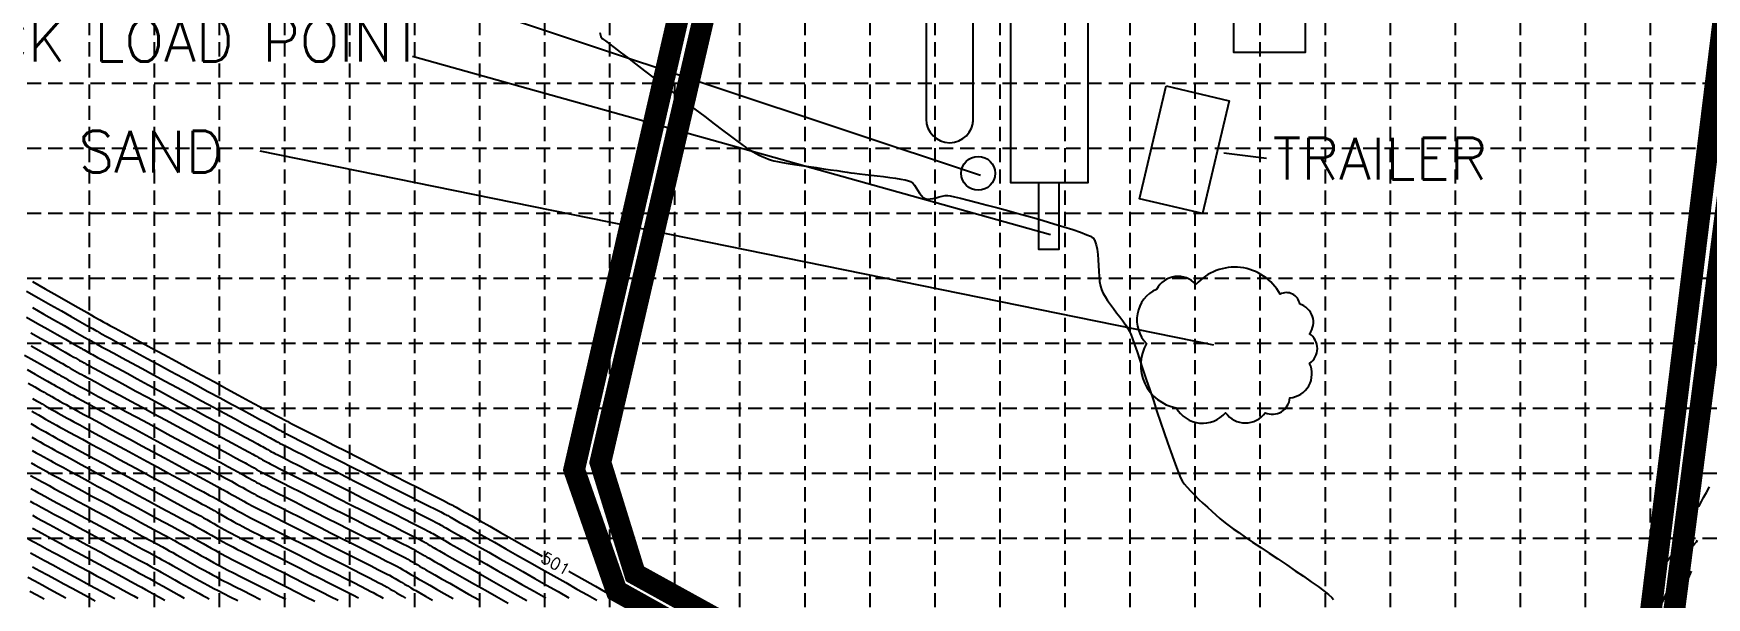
# Model space of a CAD drawing. Header units: feet. Extents: x 2414608 to 4831854, y 6980761 to 13962729.
# Drawn here: x 2415098 to 2415985, y 6981352 to 6981651 of the extents above; entities that cross this region are included whole.
import ezdxf
from ezdxf.enums import TextEntityAlignment as Align

# ---------------------------------------------------------------- set-up
doc = ezdxf.new("R2010")
doc.units = ezdxf.units.FT
doc.header["$LTSCALE"] = 40
doc.header["$MEASUREMENT"] = 0
doc.linetypes.add('DASHED2', pattern=[0.375, 0.25, -0.125])
doc.linetypes.add('HIDDEN', pattern=[0.375, 0.25, -0.125])
for name, color, linetype in [('BATCH PLANT', 250, 'CONTINUOUS'), ('E-CNTR-1', 11, 'CONTINUOUS'), ('E-CNTR-5', 13, 'CONTINUOUS'), ('GRID', 254, 'HIDDEN'), ('LIMITS OF DISTURBANCE', 1, 'DASHED2'), ('lot-t', 4, 'CONTINUOUS'), ('SILT FENCE', 200, 'CONTINUOUS')]:
    doc.layers.add(name, color=color, linetype=linetype)
doc.styles.add('L120', font='simplex.shx', dxfattribs={"height": 4.8})
doc.styles.add('l80', font='simplex.shx', dxfattribs={"height": 3.2})

msp = doc.modelspace()

# ---------------------------------------------------------------- linework, layer by layer
at = {"layer": 'BATCH PLANT'}
for p, q in [((2415205.31, 6981707.45), (2415600.05, 6981576.03)), ((2415298.66, 6981639.13), (2415637.18, 6981544.44)), ((2415217.8, 6981589), (2415723.67, 6981485.91)), ((2415751.64, 6981584.91), (2415729.12, 6981587.61))]:
    msp.add_line(p, q, dxfattribs=at)
for points in [[(2415616.12, 6981727.47), (2415656.86, 6981727.47), (2415656.86, 6981572.02), (2415616.12, 6981572.02)], [(2415734.41, 6981677.86), (2415772.19, 6981677.86), (2415772.19, 6981641.06), (2415734.41, 6981641.06)], [(2415698.43, 6981623.42), (2415731.93, 6981615.54), (2415717.83, 6981555.62), (2415684.34, 6981563.49)], [(2415630.95, 6981572.15), (2415641.6, 6981572.15), (2415641.6, 6981536.54), (2415630.95, 6981536.54)]]:
    msp.add_lwpolyline(points, close=True, dxfattribs=at)
for points in [[(2415596.06, 6981604.16), (2415596.06, 6981691.23, 1), (2415571.09, 6981691.23)], [(2415571.18, 6981692.82), (2415571.18, 6981605.74, 1), (2415596.16, 6981605.74)]]:
    msp.add_lwpolyline(points, format="xyb", dxfattribs=at)
msp.add_lwpolyline([(2415714.32, 6981518, 0.520567), (2415693.36, 6981515.38, 0.520567), (2415688.11, 6981486.57, 0.520567), (2415703.84, 6981452.52, 0.520567), (2415730.05, 6981449.9, 0.520567), (2415751.01, 6981449.9, 0.520567), (2415764.12, 6981457.76, 0.520567), (2415774.6, 6981476.1, 0.520567), (2415774.6, 6981491.81, 0.520567), (2415769.36, 6981507.53, 0.520567), (2415758.88, 6981512.77, 0.520567)], format="xyb", close=True, dxfattribs=at)
msp.add_circle((2415598.81, 6981576.98), 8.99, dxfattribs=at)
at = {"layer": 'E-CNTR-1', "color": 43, "flags": 128}
for points, elevation in [([(2415398.04, 6981651.8), (2415398.26, 6981651.05), (2415398.47, 6981650.29), (2415398.68, 6981649.61), (2415398.95, 6981649.08), (2415399.4, 6981648.58), (2415399.98, 6981648.12), (2415400.59, 6981647.68), (2415401.16, 6981647.27), (2415401.78, 6981646.79), (2415403.34, 6981645.59), (2415405.75, 6981643.74), (2415408.9, 6981641.32), (2415412.7, 6981638.42), (2415417.03, 6981635.1), (2415421.79, 6981631.45), (2415426.89, 6981627.55), (2415432.22, 6981623.48), (2415437.67, 6981619.31), (2415443.14, 6981615.13), (2415448.53, 6981611.02), (2415453.74, 6981607.06), (2415458.67, 6981603.32), (2415463.2, 6981599.88), (2415467.24, 6981596.83), (2415470.69, 6981594.24), (2415473.44, 6981592.2), (2415475.39, 6981590.78), (2415476.43, 6981590.06), (2415477.87, 6981589.2), (2415479.4, 6981588.33), (2415480.99, 6981587.47), (2415482.62, 6981586.64), (2415484.27, 6981585.85), (2415485.92, 6981585.13), (2415487.54, 6981584.49), (2415489.12, 6981583.95), (2415490.4, 6981583.63), (2415492.37, 6981583.23), (2415494.94, 6981582.77), (2415498, 6981582.26), (2415501.43, 6981581.72), (2415505.13, 6981581.15), (2415508.98, 6981580.57), (2415512.88, 6981579.99), (2415516.72, 6981579.43), (2415520.39, 6981578.89), (2415523.77, 6981578.4), (2415526.77, 6981577.97), (2415529.27, 6981577.61), (2415531.17, 6981577.32), (2415533.26, 6981577.03), (2415535.83, 6981576.71), (2415538.76, 6981576.37), (2415541.95, 6981576), (2415545.28, 6981575.61), (2415548.64, 6981575.21), (2415551.9, 6981574.79), (2415554.97, 6981574.37), (2415557.72, 6981573.94), (2415560.05, 6981573.51), (2415561.83, 6981573.08), (2415562.96, 6981572.65), (2415564.04, 6981571.83), (2415565.03, 6981570.68), (2415565.95, 6981569.34), (2415566.85, 6981567.9), (2415567.74, 6981566.49), (2415568.66, 6981565.22), (2415569.65, 6981564.2), (2415570.74, 6981563.54), (2415571.97, 6981563.29), (2415573.37, 6981563.35), (2415574.89, 6981563.64), (2415576.48, 6981564.05), (2415578.1, 6981564.5), (2415579.7, 6981564.91), (2415581.24, 6981565.17), (2415582.67, 6981565.22), (2415583.87, 6981565.01), (2415586.16, 6981564.51), (2415589.4, 6981563.74), (2415593.45, 6981562.74), (2415598.19, 6981561.53), (2415603.47, 6981560.16), (2415609.16, 6981558.66), (2415615.12, 6981557.05), (2415621.22, 6981555.37), (2415627.32, 6981553.66), (2415633.29, 6981551.94), (2415638.99, 6981550.24), (2415644.28, 6981548.61), (2415649.02, 6981547.07), (2415653.09, 6981545.66), (2415656.35, 6981544.4), (2415658.28, 6981543.53), (2415659.28, 6981542.97), (2415659.72, 6981542.65), (2415659.87, 6981542.5), (2415660.07, 6981542.25), (2415660.44, 6981541.68), (2415660.92, 6981540.67), (2415661.43, 6981539.04), (2415661.9, 6981536.64), (2415662.23, 6981533.94), (2415662.45, 6981531.03), (2415662.61, 6981528.03), (2415662.77, 6981525.04), (2415662.95, 6981522.16), (2415663.21, 6981519.5), (2415663.6, 6981517.16), (2415664.15, 6981515.25), (2415664.97, 6981513.49), (2415666.08, 6981511.56), (2415667.43, 6981509.51), (2415668.94, 6981507.36), (2415670.56, 6981505.16), (2415672.23, 6981502.94), (2415673.88, 6981500.74), (2415675.46, 6981498.61), (2415676.89, 6981496.58), (2415678.12, 6981494.68), (2415679.09, 6981492.96), (2415679.7, 6981491.53), (2415680.58, 6981489.19), (2415681.7, 6981486.05), (2415683.03, 6981482.21), (2415684.54, 6981477.78), (2415686.19, 6981472.87), (2415687.95, 6981467.59), (2415689.8, 6981462.04), (2415691.7, 6981456.32), (2415693.63, 6981450.55), (2415695.55, 6981444.84), (2415697.43, 6981439.28), (2415699.24, 6981433.99), (2415700.95, 6981429.07), (2415702.53, 6981424.63), (2415703.95, 6981420.78), (2415705.17, 6981417.62), (2415706.18, 6981415.26), (2415706.93, 6981413.81), (2415708.1, 6981412.18), (2415709.62, 6981410.33), (2415711.44, 6981408.33), (2415713.49, 6981406.22), (2415715.7, 6981404.04), (2415718.01, 6981401.84), (2415720.36, 6981399.67), (2415722.68, 6981397.58), (2415724.91, 6981395.61), (2415726.99, 6981393.81), (2415728.86, 6981392.22), (2415730.44, 6981390.89), (2415731.87, 6981389.79), (2415734.09, 6981388.22), (2415736.98, 6981386.22), (2415740.44, 6981383.88), (2415744.36, 6981381.25), (2415748.63, 6981378.39), (2415753.14, 6981375.38), (2415757.78, 6981372.27), (2415762.43, 6981369.13), (2415767, 6981366.03), (2415771.36, 6981363.03), (2415775.42, 6981360.19), (2415779.06, 6981357.58), (2415782.17, 6981355.27), (2415784.64, 6981353.31), (2415786.37, 6981351.77), (2415787.24, 6981350.72)], 963.84), ([(2415097.19, 6981519.49), (2415103.85, 6981515.71), (2415110.2, 6981512.1), (2415116.11, 6981508.74), (2415121.45, 6981505.7), (2415126.11, 6981503.06), (2415129.95, 6981500.87), (2415132.85, 6981499.22), (2415134.69, 6981498.18), (2415135.34, 6981497.81), (2415135.53, 6981497.7), (2415135.73, 6981497.58), (2415136.37, 6981497.24), (2415138.19, 6981496.26), (2415141.05, 6981494.71), (2415144.83, 6981492.66), (2415149.42, 6981490.17), (2415154.69, 6981487.32), (2415160.52, 6981484.16), (2415166.77, 6981480.77), (2415173.34, 6981477.22), (2415180.1, 6981473.56), (2415186.91, 6981469.87), (2415193.67, 6981466.21), (2415200.24, 6981462.65), (2415206.51, 6981459.26), (2415212.35, 6981456.09), (2415217.63, 6981453.23), (2415222.24, 6981450.73), (2415226.05, 6981448.67), (2415228.94, 6981447.11), (2415230.78, 6981446.11), (2415231.46, 6981445.74), (2415231.81, 6981445.55), (2415232.17, 6981445.34), (2415232.52, 6981445.15), (2415233.2, 6981444.8), (2415235.06, 6981443.86), (2415237.97, 6981442.38), (2415241.79, 6981440.45), (2415246.39, 6981438.11), (2415251.65, 6981435.45), (2415257.43, 6981432.52), (2415263.6, 6981429.39), (2415270.03, 6981426.12), (2415276.59, 6981422.8), (2415283.15, 6981419.47), (2415289.58, 6981416.21), (2415295.74, 6981413.08), (2415301.52, 6981410.16), (2415306.77, 6981407.49), (2415311.36, 6981405.17), (2415315.17, 6981403.23), (2415318.06, 6981401.77), (2415319.9, 6981400.83), (2415320.56, 6981400.5), (2415320.89, 6981400.31), (2415321.21, 6981400.12), (2415321.85, 6981399.75), (2415323.63, 6981398.74), (2415326.42, 6981397.16), (2415330.12, 6981395.06), (2415334.59, 6981392.52), (2415339.73, 6981389.6), (2415345.4, 6981386.38), (2415351.49, 6981382.92), (2415357.88, 6981379.29), (2415364.45, 6981375.55), (2415367.56, 6981373.79)], 961.92), ([(2415093.9, 6981500.66), (2415099.78, 6981497.31), (2415105.28, 6981494.19), (2415110.27, 6981491.35), (2415114.64, 6981488.86), (2415118.29, 6981486.79), (2415121.1, 6981485.19), (2415122.96, 6981484.13), (2415123.76, 6981483.68), (2415124.61, 6981483.2), (2415125.49, 6981482.7), (2415126.4, 6981482.19), (2415127.3, 6981481.68), (2415128.19, 6981481.18), (2415129.04, 6981480.71), (2415129.83, 6981480.27), (2415131.67, 6981479.27), (2415134.45, 6981477.77), (2415138.05, 6981475.82), (2415142.37, 6981473.48), (2415147.3, 6981470.81), (2415152.72, 6981467.87), (2415158.53, 6981464.73), (2415164.61, 6981461.44), (2415170.86, 6981458.05), (2415177.17, 6981454.64), (2415183.42, 6981451.25), (2415189.51, 6981447.96), (2415195.32, 6981444.81), (2415200.76, 6981441.87), (2415205.69, 6981439.2), (2415210.02, 6981436.85), (2415213.64, 6981434.89), (2415216.44, 6981433.38), (2415218.3, 6981432.37), (2415219.11, 6981431.92), (2415220.04, 6981431.41), (2415221.01, 6981430.86), (2415222, 6981430.3), (2415222.99, 6981429.74), (2415223.96, 6981429.2), (2415224.89, 6981428.69), (2415225.73, 6981428.27), (2415227.61, 6981427.31), (2415230.42, 6981425.88), (2415234.05, 6981424.04), (2415238.37, 6981421.84), (2415243.28, 6981419.36), (2415248.65, 6981416.64), (2415254.37, 6981413.74), (2415260.32, 6981410.72), (2415266.39, 6981407.65), (2415272.46, 6981404.58), (2415278.4, 6981401.56), (2415284.12, 6981398.67), (2415289.48, 6981395.95), (2415294.38, 6981393.47), (2415298.69, 6981391.28), (2415302.3, 6981389.45), (2415305.1, 6981388.03), (2415306.96, 6981387.08), (2415307.77, 6981386.66), (2415308.62, 6981386.18), (2415309.5, 6981385.68), (2415310.4, 6981385.15), (2415311.29, 6981384.62), (2415312.17, 6981384.1), (2415313.01, 6981383.61), (2415313.85, 6981383.13), (2415315.81, 6981382.02), (2415318.76, 6981380.34), (2415322.58, 6981378.17), (2415327.14, 6981375.58), (2415332.32, 6981372.64), (2415337.99, 6981369.42), (2415344.04, 6981365.98), (2415350.34, 6981362.4), (2415356.76, 6981358.76), (2415363.19, 6981355.11), (2415369.49, 6981351.53)], 956.16), ([(2415097.21, 6981505.68), (2415103.25, 6981502.24), (2415108.88, 6981499.04), (2415113.99, 6981496.14), (2415118.46, 6981493.6), (2415122.17, 6981491.49), (2415125.01, 6981489.87), (2415126.87, 6981488.82), (2415127.62, 6981488.39), (2415128.33, 6981487.99), (2415129.07, 6981487.57), (2415129.82, 6981487.14), (2415130.56, 6981486.73), (2415131.27, 6981486.33), (2415132.01, 6981485.93), (2415133.85, 6981484.93), (2415136.65, 6981483.41), (2415140.32, 6981481.43), (2415144.73, 6981479.04), (2415149.77, 6981476.31), (2415155.32, 6981473.3), (2415161.28, 6981470.08), (2415167.53, 6981466.69), (2415173.95, 6981463.22), (2415180.42, 6981459.71), (2415186.84, 6981456.24), (2415193.09, 6981452.85), (2415199.06, 6981449.62), (2415204.62, 6981446.61), (2415209.67, 6981443.87), (2415214.1, 6981441.48), (2415217.78, 6981439.48), (2415220.61, 6981437.95), (2415222.46, 6981436.95), (2415223.23, 6981436.53), (2415224.04, 6981436.08), (2415224.89, 6981435.59), (2415225.76, 6981435.1), (2415226.62, 6981434.62), (2415227.43, 6981434.18), (2415228.22, 6981433.78), (2415230.09, 6981432.82), (2415232.94, 6981431.38), (2415236.63, 6981429.51), (2415241.05, 6981427.27), (2415246.07, 6981424.72), (2415251.58, 6981421.93), (2415257.45, 6981418.95), (2415263.56, 6981415.86), (2415269.79, 6981412.7), (2415276.02, 6981409.54), (2415282.13, 6981406.45), (2415287.99, 6981403.47), (2415293.49, 6981400.69), (2415298.51, 6981398.14), (2415302.91, 6981395.91), (2415306.59, 6981394.04), (2415309.42, 6981392.61), (2415311.27, 6981391.66), (2415312.03, 6981391.27), (2415312.76, 6981390.86), (2415313.51, 6981390.43), (2415314.28, 6981389.98), (2415315.03, 6981389.53), (2415315.75, 6981389.11), (2415316.48, 6981388.7), (2415318.26, 6981387.68), (2415321, 6981386.13), (2415324.57, 6981384.1), (2415328.86, 6981381.66), (2415333.76, 6981378.87), (2415339.17, 6981375.8), (2415344.96, 6981372.51), (2415351.04, 6981369.06), (2415357.28, 6981365.52), (2415363.58, 6981361.94), (2415369.83, 6981358.39), (2415375.91, 6981354.94), (2415381.71, 6981351.64)], 958.08), ([(2415096.32, 6981492.38), (2415101.67, 6981489.34), (2415106.54, 6981486.57), (2415110.82, 6981484.13), (2415114.41, 6981482.09), (2415117.19, 6981480.51), (2415119.05, 6981479.45), (2415119.91, 6981478.97), (2415121.01, 6981478.34), (2415122.17, 6981477.69), (2415123.35, 6981477.02), (2415124.53, 6981476.35), (2415125.69, 6981475.7), (2415126.8, 6981475.08), (2415127.72, 6981474.58), (2415129.73, 6981473.49), (2415132.73, 6981471.86), (2415136.58, 6981469.78), (2415141.17, 6981467.29), (2415146.37, 6981464.48), (2415152.06, 6981461.4), (2415158.12, 6981458.12), (2415164.42, 6981454.7), (2415170.85, 6981451.22), (2415177.28, 6981447.75), (2415183.58, 6981444.33), (2415189.65, 6981441.05), (2415195.35, 6981437.96), (2415200.55, 6981435.14), (2415205.15, 6981432.65), (2415209.02, 6981430.56), (2415212.03, 6981428.93), (2415214.06, 6981427.82), (2415215, 6981427.32), (2415216.01, 6981426.76), (2415217.05, 6981426.17), (2415218.13, 6981425.56), (2415219.21, 6981424.95), (2415220.28, 6981424.34), (2415221.33, 6981423.76), (2415222.35, 6981423.21), (2415223.31, 6981422.71), (2415225.38, 6981421.66), (2415228.42, 6981420.11), (2415232.31, 6981418.14), (2415236.91, 6981415.81), (2415242.1, 6981413.18), (2415247.75, 6981410.32), (2415253.71, 6981407.3), (2415259.88, 6981404.18), (2415266.1, 6981401.03), (2415272.26, 6981397.91), (2415278.23, 6981394.89), (2415283.86, 6981392.03), (2415289.04, 6981389.41), (2415293.63, 6981387.08), (2415297.5, 6981385.11), (2415300.53, 6981383.57), (2415302.57, 6981382.53), (2415303.51, 6981382.04), (2415304.6, 6981381.43), (2415305.74, 6981380.78), (2415306.9, 6981380.1), (2415308.06, 6981379.41), (2415309.19, 6981378.74), (2415310.28, 6981378.11), (2415311.17, 6981377.6), (2415313.13, 6981376.48), (2415316.04, 6981374.83), (2415319.78, 6981372.7), (2415324.24, 6981370.17), (2415329.3, 6981367.3), (2415334.83, 6981364.16), (2415340.71, 6981360.81), (2415346.84, 6981357.33), (2415353.09, 6981353.78), (2415359.34, 6981350.23)], 954.24), ([(2415096.54, 6981485.35), (2415101.68, 6981482.43), (2415106.22, 6981479.85), (2415110.04, 6981477.67), (2415113.03, 6981475.97), (2415115.08, 6981474.81), (2415116.05, 6981474.26), (2415117.21, 6981473.6), (2415118.43, 6981472.91), (2415119.67, 6981472.2), (2415120.93, 6981471.49), (2415122.18, 6981470.79), (2415123.4, 6981470.1), (2415124.57, 6981469.45), (2415125.54, 6981468.93), (2415127.56, 6981467.83), (2415130.52, 6981466.22), (2415134.3, 6981464.17), (2415138.79, 6981461.74), (2415143.86, 6981459), (2415149.41, 6981456), (2415155.3, 6981452.81), (2415161.43, 6981449.49), (2415167.68, 6981446.1), (2415173.93, 6981442.72), (2415180.07, 6981439.4), (2415185.97, 6981436.21), (2415191.52, 6981433.2), (2415196.6, 6981430.45), (2415201.1, 6981428.02), (2415204.89, 6981425.96), (2415207.86, 6981424.35), (2415209.9, 6981423.24), (2415210.89, 6981422.71), (2415212.11, 6981422.03), (2415213.38, 6981421.31), (2415214.68, 6981420.57), (2415215.99, 6981419.83), (2415217.3, 6981419.1), (2415218.57, 6981418.39), (2415219.8, 6981417.72), (2415220.82, 6981417.2), (2415222.89, 6981416.14), (2415225.89, 6981414.62), (2415229.71, 6981412.68), (2415234.21, 6981410.4), (2415239.27, 6981407.84), (2415244.77, 6981405.06), (2415250.57, 6981402.12), (2415256.56, 6981399.08), (2415262.62, 6981396.02), (2415268.61, 6981392.99), (2415274.41, 6981390.05), (2415279.89, 6981387.28), (2415284.94, 6981384.72), (2415289.43, 6981382.44), (2415293.22, 6981380.51), (2415296.21, 6981378.99), (2415298.26, 6981377.95), (2415299.24, 6981377.43), (2415300.39, 6981376.79), (2415301.58, 6981376.11), (2415302.8, 6981375.4), (2415304.02, 6981374.68), (2415305.22, 6981373.96), (2415306.41, 6981373.27), (2415307.54, 6981372.61), (2415308.48, 6981372.07), (2415310.44, 6981370.95), (2415313.32, 6981369.32), (2415316.99, 6981367.23), (2415321.35, 6981364.76), (2415326.28, 6981361.96), (2415331.66, 6981358.9), (2415337.39, 6981355.65), (2415343.35, 6981352.26), (2415349.42, 6981348.81)], 952.32), ([(2415094.28, 6981472.82), (2415098.61, 6981470.36), (2415102.29, 6981468.27), (2415105.21, 6981466.61), (2415107.26, 6981465.45), (2415108.33, 6981464.84), (2415109.74, 6981464.04), (2415111.2, 6981463.21), (2415112.69, 6981462.36), (2415114.21, 6981461.51), (2415115.73, 6981460.65), (2415117.23, 6981459.8), (2415118.69, 6981458.99), (2415120.1, 6981458.2), (2415121.17, 6981457.62), (2415123.21, 6981456.51), (2415126.1, 6981454.94), (2415129.74, 6981452.97), (2415134.03, 6981450.65), (2415138.85, 6981448.04), (2415144.1, 6981445.2), (2415149.67, 6981442.18), (2415155.45, 6981439.05), (2415161.35, 6981435.86), (2415167.24, 6981432.67), (2415173.03, 6981429.54), (2415178.61, 6981426.52), (2415183.86, 6981423.68), (2415188.69, 6981421.07), (2415192.98, 6981418.74), (2415196.63, 6981416.77), (2415199.53, 6981415.19), (2415201.58, 6981414.08), (2415202.66, 6981413.49), (2415204.1, 6981412.69), (2415205.6, 6981411.85), (2415207.13, 6981410.98), (2415208.68, 6981410.11), (2415210.23, 6981409.23), (2415211.76, 6981408.37), (2415213.26, 6981407.54), (2415214.72, 6981406.76), (2415215.83, 6981406.18), (2415217.92, 6981405.11), (2415220.85, 6981403.62), (2415224.52, 6981401.76), (2415228.81, 6981399.58), (2415233.61, 6981397.15), (2415238.81, 6981394.53), (2415244.29, 6981391.75), (2415249.94, 6981388.9), (2415255.64, 6981386.01), (2415261.29, 6981383.16), (2415266.76, 6981380.39), (2415271.95, 6981377.76), (2415276.74, 6981375.34), (2415281.02, 6981373.17), (2415284.66, 6981371.31), (2415287.57, 6981369.83), (2415289.63, 6981368.78), (2415290.72, 6981368.21), (2415292.09, 6981367.45), (2415293.51, 6981366.64), (2415294.95, 6981365.8), (2415296.41, 6981364.94), (2415297.87, 6981364.07), (2415299.31, 6981363.22), (2415300.72, 6981362.39), (2415302.07, 6981361.6), (2415303.11, 6981361.01), (2415305.08, 6981359.89), (2415307.88, 6981358.3), (2415311.41, 6981356.29), (2415315.56, 6981353.93), (2415320.24, 6981351.28)], 948.48), ([(2415094.81, 6981465.62), (2415098.42, 6981463.57), (2415101.3, 6981461.93), (2415103.35, 6981460.77), (2415104.47, 6981460.13), (2415105.89, 6981459.33), (2415107.36, 6981458.49), (2415108.87, 6981457.64), (2415110.4, 6981456.77), (2415111.93, 6981455.9), (2415113.46, 6981455.04), (2415114.97, 6981454.19), (2415116.45, 6981453.37), (2415117.87, 6981452.58), (2415119.08, 6981451.92), (2415121.3, 6981450.71), (2415124.41, 6981449.02), (2415128.29, 6981446.92), (2415132.83, 6981444.46), (2415137.91, 6981441.71), (2415143.4, 6981438.74), (2415149.2, 6981435.6), (2415155.17, 6981432.37), (2415161.2, 6981429.11), (2415167.17, 6981425.88), (2415172.96, 6981422.74), (2415178.46, 6981419.77), (2415183.54, 6981417.02), (2415188.09, 6981414.56), (2415191.98, 6981412.45), (2415195.1, 6981410.76), (2415197.33, 6981409.55), (2415198.54, 6981408.89), (2415199.99, 6981408.09), (2415201.48, 6981407.25), (2415203.01, 6981406.38), (2415204.57, 6981405.5), (2415206.13, 6981404.62), (2415207.68, 6981403.74), (2415209.21, 6981402.88), (2415210.72, 6981402.06), (2415212.17, 6981401.27), (2415213.34, 6981400.66), (2415215.43, 6981399.59), (2415218.32, 6981398.12), (2415221.92, 6981396.3), (2415226.11, 6981394.18), (2415230.78, 6981391.81), (2415235.83, 6981389.26), (2415241.15, 6981386.57), (2415246.63, 6981383.8), (2415252.16, 6981381.01), (2415257.63, 6981378.24), (2415262.94, 6981375.56), (2415267.98, 6981373.01), (2415272.64, 6981370.65), (2415276.81, 6981368.53), (2415280.38, 6981366.72), (2415283.26, 6981365.25), (2415285.31, 6981364.19), (2415286.45, 6981363.59), (2415288.01, 6981362.73), (2415289.62, 6981361.81), (2415291.26, 6981360.86), (2415292.92, 6981359.88), (2415294.57, 6981358.9), (2415296.2, 6981357.93), (2415297.8, 6981356.99), (2415299.34, 6981356.1), (2415300.5, 6981355.44), (2415302.65, 6981354.21), (2415305.66, 6981352.5), (2415309.42, 6981350.36)], 946.56), ([(2415097.12, 6981457.41), (2415099.35, 6981456.13), (2415100.62, 6981455.42), (2415102.21, 6981454.52), (2415103.85, 6981453.58), (2415105.54, 6981452.63), (2415107.26, 6981451.65), (2415108.98, 6981450.68), (2415110.7, 6981449.71), (2415112.39, 6981448.76), (2415114.04, 6981447.84), (2415115.64, 6981446.95), (2415116.9, 6981446.26), (2415119.12, 6981445.05), (2415122.19, 6981443.39), (2415126, 6981441.33), (2415130.42, 6981438.93), (2415135.36, 6981436.25), (2415140.69, 6981433.37), (2415146.31, 6981430.33), (2415152.1, 6981427.2), (2415157.94, 6981424.04), (2415163.73, 6981420.91), (2415169.35, 6981417.87), (2415174.68, 6981414.98), (2415179.62, 6981412.31), (2415184.05, 6981409.91), (2415187.86, 6981407.85), (2415190.94, 6981406.18), (2415193.16, 6981404.97), (2415194.43, 6981404.28), (2415196.04, 6981403.39), (2415197.7, 6981402.45), (2415199.41, 6981401.49), (2415201.14, 6981400.5), (2415202.89, 6981399.52), (2415204.62, 6981398.54), (2415206.33, 6981397.58), (2415208.01, 6981396.66), (2415209.63, 6981395.79), (2415210.94, 6981395.1), (2415213.22, 6981393.94), (2415216.34, 6981392.35), (2415220.18, 6981390.4), (2415224.62, 6981388.15), (2415229.54, 6981385.67), (2415234.83, 6981383), (2415240.35, 6981380.21), (2415245.99, 6981377.36), (2415251.62, 6981374.51), (2415257.14, 6981371.73), (2415262.41, 6981369.06), (2415267.32, 6981366.58), (2415271.74, 6981364.33), (2415275.56, 6981362.39), (2415278.66, 6981360.81), (2415280.91, 6981359.66), (2415282.19, 6981358.98), (2415283.73, 6981358.13), (2415285.33, 6981357.22), (2415286.95, 6981356.28), (2415288.6, 6981355.32), (2415290.24, 6981354.34), (2415291.88, 6981353.37), (2415293.5, 6981352.41), (2415295.08, 6981351.48)], 944.64), ([(2415096.76, 6981450.71), (2415098.46, 6981449.74), (2415100.27, 6981448.72), (2415102.16, 6981447.65), (2415104.1, 6981446.55), (2415106.05, 6981445.45), (2415107.98, 6981444.35), (2415109.88, 6981443.29), (2415111.69, 6981442.27), (2415113.41, 6981441.32), (2415114.69, 6981440.62), (2415116.89, 6981439.43), (2415119.9, 6981437.79), (2415123.62, 6981435.77), (2415127.94, 6981433.43), (2415132.75, 6981430.83), (2415137.94, 6981428.03), (2415143.39, 6981425.07), (2415149.02, 6981422.03), (2415154.69, 6981418.96), (2415160.31, 6981415.92), (2415165.77, 6981412.97), (2415170.96, 6981410.16), (2415175.77, 6981407.56), (2415180.09, 6981405.22), (2415183.81, 6981403.21), (2415186.83, 6981401.57), (2415189.03, 6981400.37), (2415190.31, 6981399.67), (2415191.86, 6981398.82), (2415193.49, 6981397.91), (2415195.18, 6981396.95), (2415196.92, 6981395.96), (2415198.69, 6981394.96), (2415200.45, 6981393.96), (2415202.19, 6981392.98), (2415203.9, 6981392.04), (2415205.53, 6981391.14), (2415207.08, 6981390.3), (2415208.42, 6981389.61), (2415210.67, 6981388.45), (2415213.73, 6981386.9), (2415217.48, 6981385), (2415221.8, 6981382.81), (2415226.59, 6981380.39), (2415231.72, 6981377.8), (2415237.08, 6981375.09), (2415242.55, 6981372.33), (2415248.02, 6981369.57), (2415253.38, 6981366.86), (2415258.5, 6981364.27), (2415263.28, 6981361.85), (2415267.59, 6981359.67), (2415271.33, 6981357.77), (2415274.38, 6981356.21), (2415276.61, 6981355.06), (2415277.93, 6981354.37), (2415279.6, 6981353.44), (2415281.35, 6981352.45), (2415283.16, 6981351.4)], 942.72), ([(2415096.81, 6981436.89), (2415098.98, 6981435.66), (2415101.15, 6981434.43), (2415103.27, 6981433.24), (2415105.31, 6981432.09), (2415107.21, 6981431.03), (2415108.94, 6981430.07), (2415110.25, 6981429.35), (2415112.41, 6981428.18), (2415115.31, 6981426.6), (2415118.86, 6981424.68), (2415122.96, 6981422.46), (2415127.51, 6981420), (2415132.4, 6981417.35), (2415137.55, 6981414.57), (2415142.84, 6981411.71), (2415148.18, 6981408.82), (2415153.48, 6981405.95), (2415158.62, 6981403.17), (2415163.52, 6981400.52), (2415168.06, 6981398.06), (2415172.16, 6981395.85), (2415175.71, 6981393.92), (2415178.62, 6981392.35), (2415180.78, 6981391.18), (2415182.09, 6981390.46), (2415183.81, 6981389.5), (2415185.71, 6981388.44), (2415187.74, 6981387.29), (2415189.86, 6981386.09), (2415192.03, 6981384.87), (2415194.19, 6981383.64), (2415196.31, 6981382.45), (2415198.35, 6981381.32), (2415200.26, 6981380.27), (2415202, 6981379.33), (2415203.36, 6981378.62), (2415205.57, 6981377.49), (2415208.51, 6981375.99), (2415212.09, 6981374.18), (2415216.19, 6981372.1), (2415220.71, 6981369.82), (2415225.55, 6981367.38), (2415230.59, 6981364.83), (2415235.74, 6981362.23), (2415240.89, 6981359.64), (2415245.94, 6981357.09), (2415250.77, 6981354.65), (2415255.28, 6981352.37), (2415259.37, 6981350.29)], 938.88), ([(2415097.02, 6981429.88), (2415099.17, 6981428.67), (2415101.25, 6981427.49), (2415103.23, 6981426.38), (2415105.06, 6981425.36), (2415106.71, 6981424.45), (2415108.13, 6981423.67), (2415110.45, 6981422.41), (2415113.55, 6981420.72), (2415117.32, 6981418.68), (2415121.66, 6981416.33), (2415126.44, 6981413.75), (2415131.55, 6981410.98), (2415136.89, 6981408.09), (2415142.34, 6981405.14), (2415147.79, 6981402.19), (2415153.13, 6981399.31), (2415158.25, 6981396.54), (2415163.03, 6981393.96), (2415167.36, 6981391.61), (2415171.13, 6981389.57), (2415174.23, 6981387.89), (2415176.55, 6981386.63), (2415177.97, 6981385.85), (2415179.61, 6981384.94), (2415181.44, 6981383.92), (2415183.41, 6981382.81), (2415185.48, 6981381.64), (2415187.62, 6981380.43), (2415189.78, 6981379.21), (2415191.91, 6981378.01), (2415193.99, 6981376.84), (2415195.97, 6981375.74), (2415197.8, 6981374.74), (2415199.45, 6981373.85), (2415200.83, 6981373.13), (2415203.01, 6981372.01), (2415205.9, 6981370.54), (2415209.39, 6981368.77), (2415213.38, 6981366.75), (2415217.77, 6981364.54), (2415222.46, 6981362.17), (2415227.35, 6981359.7), (2415232.34, 6981357.19), (2415237.33, 6981354.67), (2415242.22, 6981352.2), (2415246.9, 6981349.84)], 936.96), ([(2415096.41, 6981423.34), (2415098.67, 6981422.06), (2415100.8, 6981420.87), (2415102.75, 6981419.78), (2415104.48, 6981418.82), (2415105.91, 6981418.03), (2415108.2, 6981416.79), (2415111.24, 6981415.14), (2415114.91, 6981413.15), (2415119.12, 6981410.87), (2415123.76, 6981408.36), (2415128.72, 6981405.67), (2415133.89, 6981402.88), (2415139.17, 6981400.02), (2415144.45, 6981397.17), (2415149.62, 6981394.37), (2415154.58, 6981391.69), (2415159.22, 6981389.19), (2415163.43, 6981386.91), (2415167.1, 6981384.92), (2415170.14, 6981383.27), (2415172.42, 6981382.03), (2415173.86, 6981381.24), (2415175.57, 6981380.29), (2415177.52, 6981379.21), (2415179.63, 6981378.01), (2415181.88, 6981376.75), (2415184.2, 6981375.44), (2415186.54, 6981374.11), (2415188.86, 6981372.8), (2415191.11, 6981371.55), (2415193.23, 6981370.37), (2415195.18, 6981369.29), (2415196.91, 6981368.36), (2415198.41, 6981367.58), (2415200.76, 6981366.38), (2415203.84, 6981364.81), (2415207.56, 6981362.92), (2415211.78, 6981360.79), (2415216.4, 6981358.46), (2415221.3, 6981355.99), (2415226.37, 6981353.43), (2415231.5, 6981350.85)], 935.04), ([(2415096.08, 6981416.64), (2415098.37, 6981415.35), (2415100.44, 6981414.19), (2415102.24, 6981413.19), (2415103.69, 6981412.4), (2415105.95, 6981411.17), (2415108.92, 6981409.56), (2415112.5, 6981407.62), (2415116.59, 6981405.4), (2415121.09, 6981402.97), (2415125.89, 6981400.37), (2415130.89, 6981397.67), (2415136, 6981394.91), (2415141.11, 6981392.15), (2415146.11, 6981389.44), (2415150.91, 6981386.85), (2415155.41, 6981384.41), (2415159.49, 6981382.2), (2415163.07, 6981380.26), (2415166.04, 6981378.65), (2415168.3, 6981377.43), (2415169.74, 6981376.64), (2415171.54, 6981375.64), (2415173.59, 6981374.49), (2415175.86, 6981373.22), (2415178.27, 6981371.85), (2415180.77, 6981370.44), (2415183.3, 6981369.01), (2415185.81, 6981367.6), (2415188.22, 6981366.25), (2415190.49, 6981364.99), (2415192.56, 6981363.85), (2415194.36, 6981362.88), (2415195.87, 6981362.09), (2415198.19, 6981360.9), (2415201.21, 6981359.36), (2415204.83, 6981357.53), (2415208.93, 6981355.46), (2415213.4, 6981353.2), (2415218.15, 6981350.81)], 933.12), ([(2415954.56, 6981350.38), (2415955.18, 6981351.78), (2415955.92, 6981353.48), (2415956.71, 6981355.31), (2415957.52, 6981357.26), (2415958.37, 6981359.27), (2415959.24, 6981361.31), (2415960.14, 6981363.33), (2415961.04, 6981365.31), (2415961.96, 6981367.19), (2415962.88, 6981368.95), (2415963.8, 6981370.53), (2415964.9, 6981372.15), (2415966.3, 6981373.96), (2415967.91, 6981375.91), (2415969.63, 6981377.92), (2415971.37, 6981379.91), (2415973.05, 6981381.83), (2415974.55, 6981383.6), (2415975.8, 6981385.15), (2415976.7, 6981386.4), (2415977.16, 6981387.3), (2415977.28, 6981388.39), (2415977.15, 6981389.65), (2415976.87, 6981390.98), (2415976.54, 6981392.32), (2415976.26, 6981393.59), (2415976.12, 6981394.71), (2415976.23, 6981395.61), (2415976.71, 6981396.46), (2415977.46, 6981397.27), (2415978.37, 6981398.03), (2415979.34, 6981398.79), (2415980.25, 6981399.56), (2415981.01, 6981400.35), (2415981.53, 6981401.18), (2415982.42, 6981402.75), (2415983.6, 6981404.92), (2415985.02, 6981407.56), (2415986.63, 6981410.51)], 963.84), ([(2415096, 6981402.93), (2415097.78, 6981401.94), (2415099.35, 6981401.08), (2415101.75, 6981399.77), (2415104.84, 6981398.09), (2415108.54, 6981396.09), (2415112.73, 6981393.82), (2415117.29, 6981391.35), (2415122.13, 6981388.74), (2415127.13, 6981386.04), (2415132.18, 6981383.3), (2415137.18, 6981380.6), (2415142.02, 6981377.99), (2415146.58, 6981375.52), (2415150.77, 6981373.26), (2415154.46, 6981371.26), (2415157.56, 6981369.58), (2415159.94, 6981368.28), (2415161.52, 6981367.42), (2415163.28, 6981366.44), (2415165.34, 6981365.29), (2415167.64, 6981364), (2415170.12, 6981362.6), (2415172.72, 6981361.13), (2415175.38, 6981359.63), (2415178.04, 6981358.13), (2415180.64, 6981356.67), (2415183.12, 6981355.28), (2415185.43, 6981354), (2415187.5, 6981352.87), (2415189.28, 6981351.91), (2415190.81, 6981351.11)], 929.28), ([(2415097.13, 6981395.45), (2415099.48, 6981394.16), (2415102.51, 6981392.52), (2415106.1, 6981390.58), (2415110.15, 6981388.38), (2415114.56, 6981386), (2415119.23, 6981383.48), (2415124.05, 6981380.87), (2415128.92, 6981378.24), (2415133.74, 6981375.63), (2415138.41, 6981373.11), (2415142.82, 6981370.73), (2415146.87, 6981368.54), (2415150.45, 6981366.59), (2415153.47, 6981364.96), (2415155.82, 6981363.68), (2415157.4, 6981362.82), (2415159.23, 6981361.8), (2415161.4, 6981360.59), (2415163.82, 6981359.23), (2415166.45, 6981357.74), (2415169.22, 6981356.18), (2415172.05, 6981354.59), (2415174.88, 6981352.99), (2415177.65, 6981351.44)], 927.36), ([(2415097.22, 6981388.55), (2415100.17, 6981386.95), (2415103.65, 6981385.07), (2415107.57, 6981382.94), (2415111.83, 6981380.64), (2415116.33, 6981378.21), (2415120.97, 6981375.7), (2415125.66, 6981373.17), (2415130.3, 6981370.66), (2415134.8, 6981368.23), (2415139.05, 6981365.93), (2415142.97, 6981363.81), (2415146.44, 6981361.93), (2415149.39, 6981360.33), (2415151.7, 6981359.08), (2415153.29, 6981358.21), (2415155.02, 6981357.25), (2415157.08, 6981356.1), (2415159.39, 6981354.8), (2415161.91, 6981353.38), (2415164.58, 6981351.88), (2415167.33, 6981350.32)], 925.44), ([(2415094.96, 6981382.94), (2415097.83, 6981381.38), (2415101.21, 6981379.55), (2415104.99, 6981377.51), (2415109.09, 6981375.29), (2415113.42, 6981372.95), (2415117.89, 6981370.54), (2415122.4, 6981368.1), (2415126.86, 6981365.69), (2415131.19, 6981363.35), (2415135.29, 6981361.13), (2415139.07, 6981359.09), (2415142.44, 6981357.26), (2415145.31, 6981355.71), (2415147.58, 6981354.47), (2415149.17, 6981353.6), (2415150.96, 6981352.61), (2415153.11, 6981351.41)], 923.52), ([(2415961.56, 6981348.94), (2415963.37, 6981352.92), (2415965.14, 6981356.81), (2415966.84, 6981360.5), (2415968.4, 6981363.88), (2415969.79, 6981366.85), (2415970.97, 6981369.29), (2415971.87, 6981371.11), (2415972.45, 6981372.18), (2415973.34, 6981373.51), (2415974.39, 6981374.94), (2415975.55, 6981376.4), (2415976.74, 6981377.85), (2415977.89, 6981379.21), (2415978.93, 6981380.42), (2415979.79, 6981381.42), (2415980.4, 6981382.16)], 961.92), ([(2415097.16, 6981368.07), (2415100.99, 6981366), (2415105.1, 6981363.78), (2415109.4, 6981361.46), (2415113.8, 6981359.08), (2415118.2, 6981356.71), (2415122.5, 6981354.38), (2415126.61, 6981352.16), (2415130.43, 6981350.1)], 919.68), ([(2415094.68, 6981362.58), (2415098.36, 6981360.59), (2415102.3, 6981358.46), (2415106.42, 6981356.24), (2415110.63, 6981353.96), (2415114.83, 6981351.69)], 917.76), ([(2415381.68, 6981365.77), (2415384.05, 6981364.42), (2415390.15, 6981360.96), (2415395.82, 6981357.73), (2415400.96, 6981354.82), (2415405.44, 6981352.27), (2415409.14, 6981350.17)], 961.92), ([(2415095.73, 6981355.18), (2415099.5, 6981353.14), (2415103.44, 6981351.02)], 915.84)]:
    msp.add_lwpolyline(points, dxfattribs=dict(at, elevation=elevation))
at = {"layer": 'E-CNTR-5', "color": 7, "flags": 128}
for points, elevation in [([(2415094.03, 6981514.39), (2415100.53, 6981510.7), (2415106.72, 6981507.18), (2415112.49, 6981503.9), (2415117.71, 6981500.92), (2415122.28, 6981498.33), (2415126.05, 6981496.18), (2415128.93, 6981494.55), (2415130.78, 6981493.5), (2415131.48, 6981493.1), (2415131.97, 6981492.82), (2415132.49, 6981492.53), (2415133.01, 6981492.23), (2415133.5, 6981491.96), (2415134.2, 6981491.58), (2415136.02, 6981490.59), (2415138.86, 6981489.06), (2415142.58, 6981487.04), (2415147.08, 6981484.6), (2415152.24, 6981481.81), (2415157.93, 6981478.73), (2415164.04, 6981475.42), (2415170.44, 6981471.95), (2415177.03, 6981468.39), (2415183.67, 6981464.79), (2415190.26, 6981461.22), (2415196.67, 6981457.75), (2415202.79, 6981454.44), (2415208.49, 6981451.35), (2415213.66, 6981448.55), (2415218.17, 6981446.11), (2415221.92, 6981444.08), (2415224.77, 6981442.53), (2415226.62, 6981441.53), (2415227.34, 6981441.14), (2415227.98, 6981440.78), (2415228.66, 6981440.4), (2415229.33, 6981440.02), (2415229.98, 6981439.66), (2415230.71, 6981439.29), (2415232.58, 6981438.34), (2415235.45, 6981436.88), (2415239.21, 6981434.98), (2415243.72, 6981432.69), (2415248.86, 6981430.08), (2415254.5, 6981427.22), (2415260.52, 6981424.17), (2415266.79, 6981420.99), (2415273.19, 6981417.75), (2415279.59, 6981414.51), (2415285.85, 6981411.33), (2415291.87, 6981408.28), (2415297.51, 6981405.42), (2415302.64, 6981402.82), (2415307.14, 6981400.54), (2415310.88, 6981398.64), (2415313.74, 6981397.19), (2415315.58, 6981396.25), (2415316.3, 6981395.88), (2415316.83, 6981395.58), (2415317.39, 6981395.25), (2415317.95, 6981394.92), (2415318.48, 6981394.61), (2415319.16, 6981394.22), (2415320.95, 6981393.21), (2415323.71, 6981391.64), (2415327.34, 6981389.58), (2415331.72, 6981387.09), (2415336.74, 6981384.24), (2415342.28, 6981381.09), (2415348.23, 6981377.71), (2415354.46, 6981374.17), (2415360.87, 6981370.53), (2415367.33, 6981366.86), (2415373.74, 6981363.22), (2415379.98, 6981359.68), (2415385.93, 6981356.3), (2415391.47, 6981353.15), (2415396.5, 6981350.29)], 960), ([(2415092.98, 6981480.47), (2415097.98, 6981477.63), (2415102.42, 6981475.1), (2415106.17, 6981472.97), (2415109.12, 6981471.29), (2415111.17, 6981470.13), (2415112.19, 6981469.55), (2415113.4, 6981468.86), (2415114.66, 6981468.15), (2415115.95, 6981467.42), (2415117.26, 6981466.68), (2415118.56, 6981465.94), (2415119.86, 6981465.21), (2415121.12, 6981464.5), (2415122.34, 6981463.83), (2415123.36, 6981463.27), (2415125.38, 6981462.17), (2415128.31, 6981460.58), (2415132.02, 6981458.57), (2415136.41, 6981456.2), (2415141.35, 6981453.52), (2415146.75, 6981450.6), (2415152.48, 6981447.49), (2415158.44, 6981444.27), (2415164.52, 6981440.98), (2415170.59, 6981437.7), (2415176.55, 6981434.47), (2415182.29, 6981431.37), (2415187.69, 6981428.44), (2415192.64, 6981425.76), (2415197.04, 6981423.38), (2415200.76, 6981421.36), (2415203.7, 6981419.77), (2415205.74, 6981418.66), (2415206.77, 6981418.1), (2415208.03, 6981417.41), (2415209.33, 6981416.67), (2415210.66, 6981415.92), (2415212.01, 6981415.15), (2415213.36, 6981414.39), (2415214.69, 6981413.64), (2415216, 6981412.92), (2415217.26, 6981412.24), (2415218.32, 6981411.69), (2415220.4, 6981410.63), (2415223.37, 6981409.12), (2415227.11, 6981407.22), (2415231.51, 6981404.99), (2415236.44, 6981402.5), (2415241.79, 6981399.79), (2415247.43, 6981396.94), (2415253.25, 6981393.99), (2415259.13, 6981391.02), (2415264.95, 6981388.07), (2415270.58, 6981385.22), (2415275.92, 6981382.52), (2415280.84, 6981380.03), (2415285.22, 6981377.81), (2415288.94, 6981375.91), (2415291.89, 6981374.41), (2415293.94, 6981373.36), (2415294.98, 6981372.82), (2415296.17, 6981372.16), (2415297.39, 6981371.46), (2415298.65, 6981370.73), (2415299.91, 6981369.99), (2415301.17, 6981369.24), (2415302.42, 6981368.5), (2415303.63, 6981367.79), (2415304.81, 6981367.1), (2415305.79, 6981366.54), (2415307.76, 6981365.42), (2415310.6, 6981363.81), (2415314.2, 6981361.76), (2415318.45, 6981359.34), (2415323.26, 6981356.62), (2415328.49, 6981353.64), (2415334.06, 6981350.48)], 950.4), ([(2415096.28, 6981444.08), (2415098.14, 6981443.03), (2415100.07, 6981441.94), (2415102.03, 6981440.83), (2415103.99, 6981439.72), (2415105.91, 6981438.63), (2415107.78, 6981437.59), (2415109.54, 6981436.6), (2415111.17, 6981435.7), (2415112.47, 6981434.99), (2415114.65, 6981433.8), (2415117.61, 6981432.2), (2415121.24, 6981430.23), (2415125.45, 6981427.95), (2415130.13, 6981425.42), (2415135.17, 6981422.69), (2415140.47, 6981419.82), (2415145.93, 6981416.87), (2415151.44, 6981413.89), (2415156.9, 6981410.94), (2415162.2, 6981408.07), (2415167.24, 6981405.34), (2415171.92, 6981402.81), (2415176.12, 6981400.53), (2415179.76, 6981398.56), (2415182.72, 6981396.96), (2415184.9, 6981395.77), (2415186.2, 6981395.07), (2415187.83, 6981394.16), (2415189.6, 6981393.17), (2415191.46, 6981392.12), (2415193.39, 6981391.03), (2415195.36, 6981389.91), (2415197.32, 6981388.8), (2415199.25, 6981387.72), (2415201.12, 6981386.68), (2415202.9, 6981385.7), (2415204.54, 6981384.82), (2415205.89, 6981384.11), (2415208.12, 6981382.97), (2415211.12, 6981381.44), (2415214.78, 6981379.59), (2415219, 6981377.46), (2415223.65, 6981375.1), (2415228.63, 6981372.59), (2415233.84, 6981369.96), (2415239.15, 6981367.28), (2415244.46, 6981364.6), (2415249.66, 6981361.98), (2415254.63, 6981359.46), (2415259.28, 6981357.11), (2415263.48, 6981354.98), (2415267.13, 6981353.12), (2415270.12, 6981351.6)], 940.8), ([(2415096.32, 6981409.62), (2415098.3, 6981408.52), (2415100.01, 6981407.57), (2415101.47, 6981406.77), (2415103.7, 6981405.55), (2415106.6, 6981403.98), (2415110.09, 6981402.09), (2415114.06, 6981399.94), (2415118.41, 6981397.58), (2415123.06, 6981395.07), (2415127.89, 6981392.46), (2415132.83, 6981389.79), (2415137.76, 6981387.12), (2415142.6, 6981384.51), (2415147.24, 6981382), (2415151.6, 6981379.64), (2415155.56, 6981377.5), (2415159.05, 6981375.61), (2415161.95, 6981374.04), (2415164.18, 6981372.82), (2415165.63, 6981372.03), (2415167.33, 6981371.09), (2415169.29, 6981369.99), (2415171.46, 6981368.77), (2415173.79, 6981367.46), (2415176.22, 6981366.08), (2415178.71, 6981364.68), (2415181.2, 6981363.28), (2415183.63, 6981361.91), (2415185.96, 6981360.6), (2415188.14, 6981359.4), (2415190.11, 6981358.31), (2415191.82, 6981357.39), (2415193.34, 6981356.6), (2415195.63, 6981355.42), (2415198.58, 6981353.92), (2415202.1, 6981352.14), (2415206.07, 6981350.13)], 931.2), ([(2415096.07, 6981375.5), (2415099.64, 6981373.57), (2415103.62, 6981371.42), (2415107.9, 6981369.1), (2415112.38, 6981366.68), (2415116.97, 6981364.2), (2415121.56, 6981361.72), (2415126.04, 6981359.3), (2415130.32, 6981356.99), (2415134.29, 6981354.84), (2415137.85, 6981352.91), (2415140.9, 6981351.26)], 921.6), ([(2415969.46, 6981349.09), (2415971.3, 6981353.05), (2415972.97, 6981356.67), (2415974.45, 6981359.85), (2415975.67, 6981362.48), (2415976.59, 6981364.47), (2415977.16, 6981365.72)], 960)]:
    msp.add_lwpolyline(points, dxfattribs=dict(at, elevation=elevation))
at = {"layer": 'GRID', "color": 8, "linetype": 'HIDDEN', "ltscale": 0.75}
for p, q in [((2415127.26, 6982107.84), (2415127.26, 6980900.19)), ((2415161.76, 6982107.84), (2415161.76, 6980900.19)), ((2415196.26, 6982107.84), (2415196.26, 6980900.19)), ((2415230.76, 6982107.84), (2415230.76, 6980900.19)), ((2415265.26, 6982107.84), (2415265.26, 6980900.19)), ((2415299.76, 6982107.84), (2415299.76, 6980900.19)), ((2415334.26, 6982107.84), (2415334.26, 6980900.19)), ((2415368.76, 6982107.84), (2415368.76, 6980900.19)), ((2415403.26, 6982107.84), (2415403.26, 6980900.19)), ((2415437.76, 6982107.84), (2415437.76, 6980900.19)), ((2415472.26, 6982107.84), (2415472.26, 6980900.19)), ((2415506.76, 6982107.84), (2415506.76, 6980900.19)), ((2415541.26, 6982107.84), (2415541.26, 6980900.19)), ((2415575.76, 6982107.84), (2415575.76, 6980900.19)), ((2415610.26, 6982107.84), (2415610.26, 6980900.19)), ((2415644.76, 6982107.84), (2415644.76, 6980900.19)), ((2415679.26, 6982107.84), (2415679.26, 6980900.19)), ((2415713.76, 6982107.84), (2415713.76, 6980900.19)), ((2415748.26, 6982107.84), (2415748.26, 6980900.19)), ((2415782.76, 6982107.84), (2415782.76, 6980900.19)), ((2415817.26, 6982107.84), (2415817.26, 6980900.19)), ((2415851.76, 6982107.84), (2415851.76, 6980900.19)), ((2415886.26, 6982107.84), (2415886.26, 6980900.19)), ((2415920.76, 6982107.84), (2415920.76, 6980900.19)), ((2415955.26, 6982107.84), (2415955.26, 6980900.19)), ((2414644.26, 6981624.84), (2416783.26, 6981624.84)), ((2414644.26, 6981590.34), (2416783.26, 6981590.34)), ((2414644.26, 6981555.84), (2416783.26, 6981555.84)), ((2414644.26, 6981521.34), (2416783.26, 6981521.34)), ((2414644.26, 6981486.84), (2416783.26, 6981486.84)), ((2414644.26, 6981452.34), (2416783.26, 6981452.34)), ((2414644.26, 6981417.84), (2416783.26, 6981417.84)), ((2414644.26, 6981383.34), (2416783.26, 6981383.34))]:
    msp.add_line(p, q, dxfattribs=at)
at = {"layer": 'LIMITS OF DISTURBANCE', "ltscale": 1.5, "const_width": 11.52}
msp.add_lwpolyline([(2416130.33, 6982019.74), (2416140.44, 6981686.15), (2416008.9, 6981661.22), (2415965.95, 6981329.21), (2415873.08, 6981166.79), (2415838.02, 6981151.86), (2415672.55, 6981206.99), (2415407, 6981355.26), (2415384.47, 6981419.67), (2415483.43, 6981850.46), (2415534.9, 6981892.01), (2415702.91, 6981868.04), (2415736.83, 6981937.52), (2415853.63, 6981868.27), (2415901.14, 6981949.39), (2415988.24, 6981998.85), (2416061.49, 6982014.68)], close=True, dxfattribs=at)
at = {"layer": 'SILT FENCE', "const_width": 11.52}
msp.add_lwpolyline([(2415986.9, 6981795.37), (2415979.13, 6981770.01), (2415994.15, 6981658.73), (2415954.17, 6981333.08), (2415861.98, 6981175.74), (2415835.06, 6981165.91), (2415676.06, 6981221.06), (2415416.74, 6981364.31), (2415398.4, 6981423.54), (2415496.1, 6981844.48), (2415540.46, 6981878.76), (2415708.91, 6981852.05), (2415745.42, 6981916.28), (2415852.18, 6981855.36)], dxfattribs=at)

# ---------------------------------------------------------------- texts
at = {"layer": 'E-CNTR-1', "color": 43, "insert": (2415374.62, 6981369.78, 961.92), "char_height": 6.144, "attachment_point": 5, "rotation": 330.4023, "style": 'l80'}
msp.add_mtext('{501}', dxfattribs=at)
at = {"layer": 'lot-t', "color": 7, "style": 'L120'}
for s, height, p in [('TRUCK LOAD POINT', 22.1184, (2415161.19, 6981636.28)), ('SAND', 22.118, (2415159.91, 6981577.45)), ('TRAILER', 22.118, (2415811.94, 6981573.63))]:
    msp.add_text(s, height=height, dxfattribs=at).set_placement(p, align=Align.CENTER)

doc.saveas('drawing.dxf')
